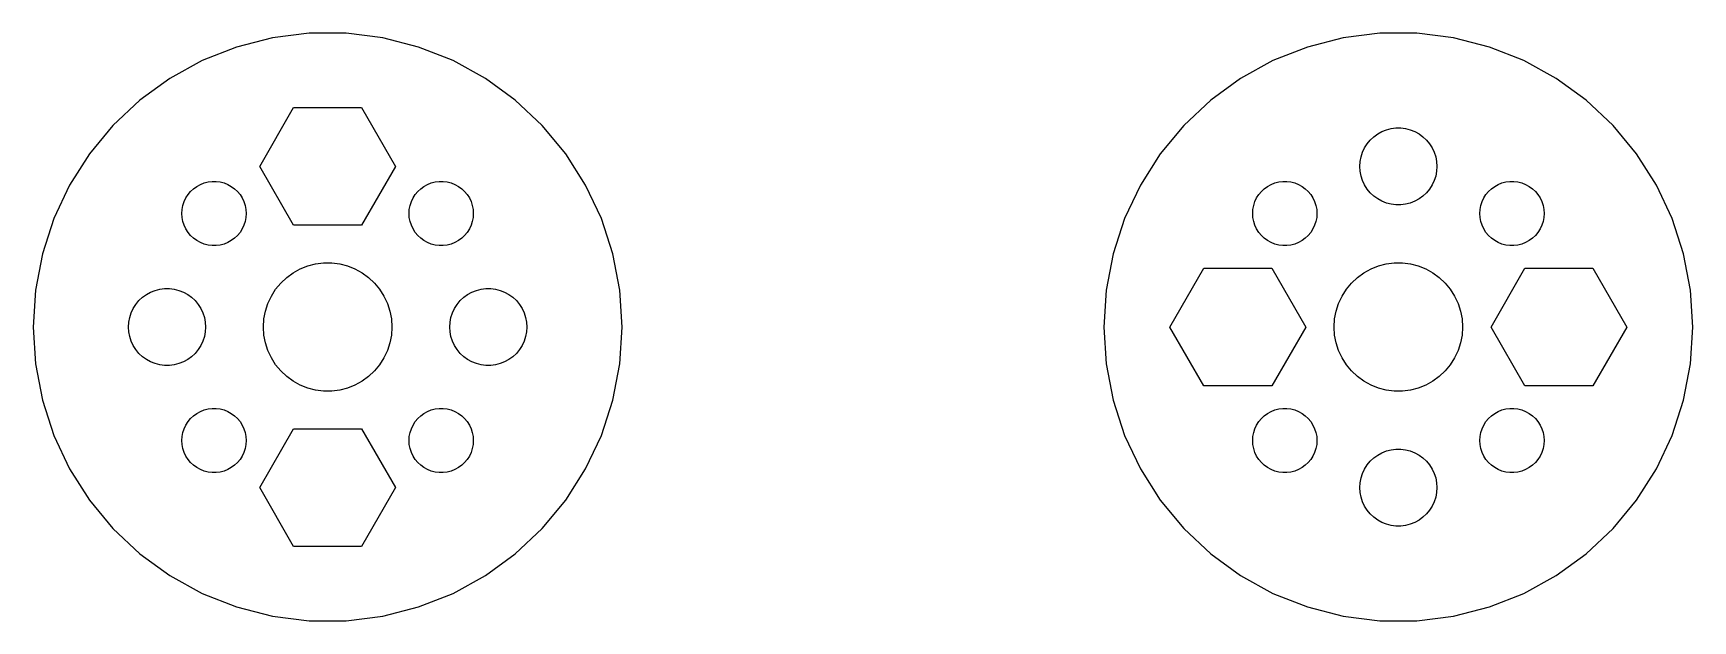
# Model space of a CAD drawing. Header units: metres. Extents: x -14 to 64, y -14 to 201.
# Drawn here: x -13.8 to 63.8, y -13.7 to 13.7 of the extents above.
import ezdxf

# ---------------------------------------------------------------- set-up
doc = ezdxf.new("R2010")
doc.units = ezdxf.units.M

msp = doc.modelspace()

# ---------------------------------------------------------------- linework, layer by layer
for p, q in [((-2.57649, 13.5064), (-4.24898, 13.077)), ((-0.863358, 13.7229), (-2.57649, 13.5064)), ((0.863358, 13.7229), (-0.863358, 13.7229)), ((2.57649, 13.5064), (0.863358, 13.7229)), ((4.24898, 13.077), (2.57649, 13.5064)), ((47.4235, 13.5064), (45.751, 13.077)), ((49.1366, 13.7229), (47.4235, 13.5064)), ((50.8634, 13.7229), (49.1366, 13.7229)), ((52.5765, 13.5064), (50.8634, 13.7229)), ((54.249, 13.077), (52.5765, 13.5064)), ((-5.85446, 12.4414), (-7.36761, 11.6095)), ((-4.24898, 13.077), (-5.85446, 12.4414)), ((5.85446, 12.4414), (4.24898, 13.077)), ((7.36761, 11.6095), (5.85446, 12.4414)), ((44.1455, 12.4414), (42.6324, 11.6095)), ((45.751, 13.077), (44.1455, 12.4414)), ((55.8545, 12.4414), (54.249, 13.077)), ((57.3676, 11.6095), (55.8545, 12.4414)), ((-7.36761, 11.6095), (-8.76457, 10.5945)), ((8.76457, 10.5945), (7.36761, 11.6095)), ((42.6324, 11.6095), (41.2354, 10.5945)), ((58.7646, 10.5945), (57.3676, 11.6095)), ((-8.76457, 10.5945), (-10.0233, 9.41252)), ((-3.17349, 7.5), (-1.58675, 10.2483)), ((-1.58675, 10.2483), (1.58675, 10.2483)), ((1.58675, 10.2483), (3.17349, 7.5)), ((10.0233, 9.41252), (8.76457, 10.5945)), ((41.2354, 10.5945), (39.9767, 9.41252)), ((60.0233, 9.41252), (58.7646, 10.5945)), ((-10.0233, 9.41252), (-11.124, 8.08205)), ((11.124, 8.08205), (10.0233, 9.41252)), ((39.9767, 9.41252), (38.876, 8.08205)), ((61.124, 8.08205), (60.0233, 9.41252)), ((48.4226, 8.36714), (48.5438, 8.558)), ((48.5438, 8.558), (48.6879, 8.73218)), ((48.6879, 8.73218), (48.8526, 8.88692)), ((48.8526, 8.88692), (49.0355, 9.01978)), ((49.0355, 9.01978), (49.2336, 9.12868)), ((49.2336, 9.12868), (49.4438, 9.2119)), ((49.4438, 9.2119), (49.6627, 9.26811)), ((49.6627, 9.26811), (49.887, 9.29645)), ((49.887, 9.29645), (50.113, 9.29645)), ((50.113, 9.29645), (50.3373, 9.26811)), ((50.3373, 9.26811), (50.5562, 9.2119)), ((50.5562, 9.2119), (50.7664, 9.12868)), ((50.7664, 9.12868), (50.9645, 9.01978)), ((50.9645, 9.01978), (51.1474, 8.88692)), ((51.1474, 8.88692), (51.3121, 8.73218)), ((51.3121, 8.73218), (51.4562, 8.558)), ((51.4562, 8.558), (51.5773, 8.36714)), ((-11.124, 8.08205), (-12.0492, 6.6241)), ((12.0492, 6.6241), (11.124, 8.08205)), ((38.876, 8.08205), (37.9508, 6.6241)), ((48.2142, 7.72559), (48.2565, 7.94763)), ((48.2565, 7.94763), (48.3264, 8.16261)), ((48.3264, 8.16261), (48.4226, 8.36714)), ((51.5773, 8.36714), (51.6736, 8.16261)), ((51.6736, 8.16261), (51.7434, 7.94763)), ((51.7434, 7.94763), (51.7858, 7.72559)), ((62.0492, 6.6241), (61.124, 8.08205)), ((-1.58675, 4.75168), (-3.17349, 7.5)), ((3.17349, 7.5), (1.58675, 4.75168)), ((48.2, 7.5), (48.2142, 7.72559)), ((48.2142, 7.2744), (48.2, 7.5)), ((48.2565, 7.05235), (48.2142, 7.2744)), ((48.3264, 6.83737), (48.2565, 7.05235)), ((51.7434, 7.05235), (51.6736, 6.83737)), ((51.7858, 7.2744), (51.7434, 7.05235)), ((51.7858, 7.72559), (51.8, 7.5)), ((51.8, 7.5), (51.7858, 7.2744)), ((-12.0492, 6.6241), (-12.7844, 5.06171)), ((-6.51653, 6.18468), (-6.39644, 6.32982)), ((-6.39644, 6.32982), (-6.25912, 6.45876)), ((-6.25912, 6.45876), (-6.10674, 6.56949)), ((-6.10674, 6.56949), (-5.94167, 6.66023)), ((-5.94167, 6.66023), (-5.76653, 6.72958)), ((-5.76653, 6.72958), (-5.58406, 6.77643)), ((-5.58406, 6.77643), (-5.39717, 6.80003)), ((-5.39717, 6.80003), (-5.2088, 6.80003)), ((-5.2088, 6.80003), (-5.02193, 6.77643)), ((-5.02193, 6.77643), (-4.83946, 6.72958)), ((-4.83946, 6.72958), (-4.66432, 6.66023)), ((-4.66432, 6.66023), (-4.49925, 6.56949)), ((-4.49925, 6.56949), (-4.34686, 6.45876)), ((-4.34686, 6.45876), (-4.20953, 6.32982)), ((-4.20953, 6.32982), (-4.08946, 6.18468)), ((4.08946, 6.18468), (4.20953, 6.32982)), ((4.20953, 6.32982), (4.34686, 6.45876)), ((4.34686, 6.45876), (4.49925, 6.56949)), ((4.49925, 6.56949), (4.66432, 6.66023)), ((4.66432, 6.66023), (4.83946, 6.72958)), ((4.83946, 6.72958), (5.02193, 6.77643)), ((5.02193, 6.77643), (5.2088, 6.80003)), ((5.2088, 6.80003), (5.39717, 6.80003)), ((5.39717, 6.80003), (5.58406, 6.77643)), ((5.58406, 6.77643), (5.76653, 6.72958)), ((5.76653, 6.72958), (5.94167, 6.66023)), ((5.94167, 6.66023), (6.10674, 6.56949)), ((6.10674, 6.56949), (6.25912, 6.45876)), ((6.25912, 6.45876), (6.39644, 6.32982)), ((6.39644, 6.32982), (6.51653, 6.18468)), ((12.7844, 5.06171), (12.0492, 6.6241)), ((37.9508, 6.6241), (37.2156, 5.06171)), ((43.4835, 6.18468), (43.6035, 6.32982)), ((43.6035, 6.32982), (43.7409, 6.45876)), ((43.7409, 6.45876), (43.8932, 6.56949)), ((43.8932, 6.56949), (44.0583, 6.66023)), ((44.0583, 6.66023), (44.2335, 6.72958)), ((44.2335, 6.72958), (44.4159, 6.77643)), ((44.4159, 6.77643), (44.6028, 6.80003)), ((44.6028, 6.80003), (44.7912, 6.80003)), ((44.7912, 6.80003), (44.9781, 6.77643)), ((44.9781, 6.77643), (45.1605, 6.72958)), ((45.1605, 6.72958), (45.3357, 6.66023)), ((45.3357, 6.66023), (45.5007, 6.56949)), ((45.5007, 6.56949), (45.6531, 6.45876)), ((45.6531, 6.45876), (45.7905, 6.32982)), ((45.7905, 6.32982), (45.9105, 6.18468)), ((48.4226, 6.63284), (48.3264, 6.83737)), ((48.5438, 6.44199), (48.4226, 6.63284)), ((48.6879, 6.26781), (48.5438, 6.44199)), ((48.8526, 6.11307), (48.6879, 6.26781)), ((51.3121, 6.26781), (51.1474, 6.11307)), ((51.4562, 6.44199), (51.3121, 6.26781)), ((51.5773, 6.63284), (51.4562, 6.44199)), ((51.6736, 6.83737), (51.5773, 6.63284)), ((54.0895, 6.18468), (54.2095, 6.32982)), ((54.2095, 6.32982), (54.3469, 6.45876)), ((54.3469, 6.45876), (54.4993, 6.56949)), ((54.4993, 6.56949), (54.6643, 6.66023)), ((54.6643, 6.66023), (54.8395, 6.72958)), ((54.8395, 6.72958), (55.0219, 6.77643)), ((55.0219, 6.77643), (55.2088, 6.80003)), ((55.2088, 6.80003), (55.3972, 6.80003)), ((55.3972, 6.80003), (55.5841, 6.77643)), ((55.5841, 6.77643), (55.7665, 6.72958)), ((55.7665, 6.72958), (55.9417, 6.66023)), ((55.9417, 6.66023), (56.1067, 6.56949)), ((56.1067, 6.56949), (56.2591, 6.45876)), ((56.2591, 6.45876), (56.3965, 6.32982)), ((56.3965, 6.32982), (56.5165, 6.18468)), ((62.7844, 5.06171), (62.0492, 6.6241)), ((-6.80299, 5.30299), (-6.79117, 5.491)), ((-6.79117, 5.491), (-6.75587, 5.67603)), ((-6.75587, 5.67603), (-6.69766, 5.85518)), ((-6.69766, 5.85518), (-6.61745, 6.02562)), ((-6.61745, 6.02562), (-6.51653, 6.18468)), ((-4.08946, 6.18468), (-3.98853, 6.02562)), ((-3.98853, 6.02562), (-3.90833, 5.85518)), ((-3.90833, 5.85518), (-3.85011, 5.67603)), ((-3.85011, 5.67603), (-3.81482, 5.491)), ((-3.81482, 5.491), (-3.80299, 5.30299)), ((3.80299, 5.30299), (3.81482, 5.491)), ((3.81482, 5.491), (3.85011, 5.67603)), ((3.85011, 5.67603), (3.90833, 5.85518)), ((3.90833, 5.85518), (3.98853, 6.02562)), ((3.98853, 6.02562), (4.08946, 6.18468)), ((6.51653, 6.18468), (6.61745, 6.02562)), ((6.61745, 6.02562), (6.69766, 5.85518)), ((6.69766, 5.85518), (6.75587, 5.67603)), ((6.75587, 5.67603), (6.79117, 5.491)), ((6.79117, 5.491), (6.80299, 5.30299)), ((43.197, 5.30299), (43.2088, 5.491)), ((43.2088, 5.491), (43.2441, 5.67603)), ((43.2441, 5.67603), (43.3023, 5.85518)), ((43.3023, 5.85518), (43.3825, 6.02562)), ((43.3825, 6.02562), (43.4835, 6.18468)), ((45.9105, 6.18468), (46.0115, 6.02562)), ((46.0115, 6.02562), (46.0917, 5.85518)), ((46.0917, 5.85518), (46.1499, 5.67603)), ((46.1499, 5.67603), (46.1852, 5.491)), ((46.1852, 5.491), (46.197, 5.30299)), ((49.0355, 5.98021), (48.8526, 6.11307)), ((49.2336, 5.87131), (49.0355, 5.98021)), ((49.4438, 5.78809), (49.2336, 5.87131)), ((49.6627, 5.73187), (49.4438, 5.78809)), ((49.887, 5.70355), (49.6627, 5.73187)), ((50.113, 5.70355), (49.887, 5.70355)), ((50.3373, 5.73187), (50.113, 5.70355)), ((50.5562, 5.78809), (50.3373, 5.73187)), ((50.7664, 5.87131), (50.5562, 5.78809)), ((50.9645, 5.98021), (50.7664, 5.87131)), ((51.1474, 6.11307), (50.9645, 5.98021)), ((53.803, 5.30299), (53.8148, 5.491)), ((53.8148, 5.491), (53.8501, 5.67603)), ((53.8501, 5.67603), (53.9083, 5.85518)), ((53.9083, 5.85518), (53.9885, 6.02562)), ((53.9885, 6.02562), (54.0895, 6.18468)), ((56.5165, 6.18468), (56.6174, 6.02562)), ((56.6174, 6.02562), (56.6977, 5.85518)), ((56.6977, 5.85518), (56.7559, 5.67603)), ((56.7559, 5.67603), (56.7912, 5.491)), ((56.7912, 5.491), (56.803, 5.30299)), ((-12.7844, 5.06171), (-13.318, 3.41948)), ((-6.79117, 5.11499), (-6.80299, 5.30299)), ((-6.75587, 4.92996), (-6.79117, 5.11499)), ((-6.69766, 4.75081), (-6.75587, 4.92996)), ((-6.61745, 4.58037), (-6.69766, 4.75081)), ((-3.90833, 4.75081), (-3.98853, 4.58037)), ((-3.85011, 4.92996), (-3.90833, 4.75081)), ((-3.81482, 5.11499), (-3.85011, 4.92996)), ((-3.80299, 5.30299), (-3.81482, 5.11499)), ((1.58675, 4.75168), (-1.58675, 4.75168)), ((3.81482, 5.11499), (3.80299, 5.30299)), ((3.85011, 4.92996), (3.81482, 5.11499)), ((3.90833, 4.75081), (3.85011, 4.92996)), ((3.98853, 4.58037), (3.90833, 4.75081)), ((6.69766, 4.75081), (6.61745, 4.58037)), ((6.75587, 4.92996), (6.69766, 4.75081)), ((6.79117, 5.11499), (6.75587, 4.92996)), ((6.80299, 5.30299), (6.79117, 5.11499)), ((13.318, 3.41948), (12.7844, 5.06171)), ((37.2156, 5.06171), (36.682, 3.41948)), ((43.2088, 5.11499), (43.197, 5.30299)), ((43.2441, 4.92996), (43.2088, 5.11499)), ((43.3023, 4.75081), (43.2441, 4.92996)), ((43.3825, 4.58037), (43.3023, 4.75081)), ((46.0917, 4.75081), (46.0115, 4.58037)), ((46.1499, 4.92996), (46.0917, 4.75081)), ((46.1852, 5.11499), (46.1499, 4.92996)), ((46.197, 5.30299), (46.1852, 5.11499)), ((53.8148, 5.11499), (53.803, 5.30299)), ((53.8501, 4.92996), (53.8148, 5.11499)), ((53.9083, 4.75081), (53.8501, 4.92996)), ((53.9885, 4.58037), (53.9083, 4.75081)), ((56.6977, 4.75081), (56.6174, 4.58037)), ((56.7559, 4.92996), (56.6977, 4.75081)), ((56.7912, 5.11499), (56.7559, 4.92996)), ((56.803, 5.30299), (56.7912, 5.11499)), ((63.318, 3.41948), (62.7844, 5.06171)), ((-6.51653, 4.42131), (-6.61745, 4.58037)), ((-6.39644, 4.27617), (-6.51653, 4.42131)), ((-6.25912, 4.14722), (-6.39644, 4.27617)), ((-6.10674, 4.0365), (-6.25912, 4.14722)), ((-5.94167, 3.94576), (-6.10674, 4.0365)), ((-5.76653, 3.8764), (-5.94167, 3.94576)), ((-5.58406, 3.82956), (-5.76653, 3.8764)), ((-4.83946, 3.8764), (-5.02193, 3.82956)), ((-4.66432, 3.94576), (-4.83946, 3.8764)), ((-4.49925, 4.0365), (-4.66432, 3.94576)), ((-4.34686, 4.14722), (-4.49925, 4.0365)), ((-4.20953, 4.27617), (-4.34686, 4.14722)), ((-4.08946, 4.42131), (-4.20953, 4.27617)), ((-3.98853, 4.58037), (-4.08946, 4.42131)), ((4.08946, 4.42131), (3.98853, 4.58037)), ((4.20953, 4.27617), (4.08946, 4.42131)), ((4.34686, 4.14722), (4.20953, 4.27617)), ((4.49925, 4.0365), (4.34686, 4.14722)), ((4.66432, 3.94576), (4.49925, 4.0365)), ((4.83946, 3.8764), (4.66432, 3.94576)), ((5.02193, 3.82956), (4.83946, 3.8764)), ((5.76653, 3.8764), (5.58406, 3.82956)), ((5.94167, 3.94576), (5.76653, 3.8764)), ((6.10674, 4.0365), (5.94167, 3.94576)), ((6.25912, 4.14722), (6.10674, 4.0365)), ((6.39644, 4.27617), (6.25912, 4.14722)), ((6.51653, 4.42131), (6.39644, 4.27617)), ((6.61745, 4.58037), (6.51653, 4.42131)), ((43.4835, 4.42131), (43.3825, 4.58037)), ((43.6035, 4.27617), (43.4835, 4.42131)), ((43.7409, 4.14722), (43.6035, 4.27617)), ((43.8932, 4.0365), (43.7409, 4.14722)), ((44.0583, 3.94576), (43.8932, 4.0365)), ((44.2335, 3.8764), (44.0583, 3.94576)), ((44.4159, 3.82956), (44.2335, 3.8764)), ((45.1605, 3.8764), (44.9781, 3.82956)), ((45.3357, 3.94576), (45.1605, 3.8764)), ((45.5007, 4.0365), (45.3357, 3.94576)), ((45.6531, 4.14722), (45.5007, 4.0365)), ((45.7905, 4.27617), (45.6531, 4.14722)), ((45.9105, 4.42131), (45.7905, 4.27617)), ((46.0115, 4.58037), (45.9105, 4.42131)), ((54.0895, 4.42131), (53.9885, 4.58037)), ((54.2095, 4.27617), (54.0895, 4.42131)), ((54.3469, 4.14722), (54.2095, 4.27617)), ((54.4993, 4.0365), (54.3469, 4.14722)), ((54.6643, 3.94576), (54.4993, 4.0365)), ((54.8395, 3.8764), (54.6643, 3.94576)), ((55.0219, 3.82956), (54.8395, 3.8764)), ((55.7665, 3.8764), (55.5841, 3.82956)), ((55.9417, 3.94576), (55.7665, 3.8764)), ((56.1067, 4.0365), (55.9417, 3.94576)), ((56.2591, 4.14722), (56.1067, 4.0365)), ((56.3965, 4.27617), (56.2591, 4.14722)), ((56.5165, 4.42131), (56.3965, 4.27617)), ((56.6174, 4.58037), (56.5165, 4.42131)), ((-13.318, 3.41948), (-13.6416, 1.72333)), ((-5.39717, 3.80595), (-5.58406, 3.82956)), ((-5.2088, 3.80595), (-5.39717, 3.80595)), ((-5.02193, 3.82956), (-5.2088, 3.80595)), ((5.2088, 3.80595), (5.02193, 3.82956)), ((5.39717, 3.80595), (5.2088, 3.80595)), ((5.58406, 3.82956), (5.39717, 3.80595)), ((13.6416, 1.72333), (13.318, 3.41948)), ((36.682, 3.41948), (36.3584, 1.72333)), ((44.6028, 3.80595), (44.4159, 3.82956)), ((44.7912, 3.80595), (44.6028, 3.80595)), ((44.9781, 3.82956), (44.7912, 3.80595)), ((55.2088, 3.80595), (55.0219, 3.82956)), ((55.3972, 3.80595), (55.2088, 3.80595)), ((55.5841, 3.82956), (55.3972, 3.80595)), ((63.6416, 1.72333), (63.318, 3.41948)), ((-1.91226, 2.31154), (-1.60747, 2.53297)), ((-1.60747, 2.53297), (-1.27733, 2.71448)), ((-1.27733, 2.71448), (-0.927048, 2.85316)), ((-0.927048, 2.85316), (-0.562134, 2.94685)), ((-0.562134, 2.94685), (-0.18837, 2.99408)), ((-0.18837, 2.99408), (0.18837, 2.99408)), ((0.18837, 2.99408), (0.562134, 2.94685)), ((0.562134, 2.94685), (0.927048, 2.85316)), ((0.927048, 2.85316), (1.27733, 2.71448)), ((1.27733, 2.71448), (1.60747, 2.53297)), ((1.60747, 2.53297), (1.91226, 2.31154)), ((39.3265, 0), (40.9133, 2.74832)), ((40.9133, 2.74832), (44.0867, 2.74832)), ((44.0867, 2.74832), (45.6735, 0)), ((48.0877, 2.31154), (48.3925, 2.53297)), ((48.3925, 2.53297), (48.7227, 2.71448)), ((48.7227, 2.71448), (49.0729, 2.85316)), ((49.0729, 2.85316), (49.4379, 2.94685)), ((49.4379, 2.94685), (49.8116, 2.99408)), ((49.8116, 2.99408), (50.1884, 2.99408)), ((50.1884, 2.99408), (50.5621, 2.94685)), ((50.5621, 2.94685), (50.927, 2.85316)), ((50.927, 2.85316), (51.2773, 2.71448)), ((51.2773, 2.71448), (51.6075, 2.53297)), ((51.6075, 2.53297), (51.9123, 2.31154)), ((54.3265, 0), (55.9133, 2.74832)), ((55.9133, 2.74832), (59.0867, 2.74832)), ((59.0867, 2.74832), (60.6735, 0)), ((-13.6416, 1.72333), (-13.75, 0)), ((-8.46448, 1.51978), (-8.26639, 1.62868)), ((-8.26639, 1.62868), (-8.05623, 1.7119)), ((-8.05623, 1.7119), (-7.83728, 1.76811)), ((-7.83728, 1.76811), (-7.61302, 1.79645)), ((-7.61302, 1.79645), (-7.38696, 1.79645)), ((-7.38696, 1.79645), (-7.1627, 1.76811)), ((-7.1627, 1.76811), (-6.94376, 1.7119)), ((-6.94376, 1.7119), (-6.7336, 1.62868)), ((-6.7336, 1.62868), (-6.53551, 1.51978)), ((-2.62891, 1.44525), (-2.42705, 1.76335)), ((-2.42705, 1.76335), (-2.1869, 2.05363)), ((-2.1869, 2.05363), (-1.91226, 2.31154)), ((1.91226, 2.31154), (2.1869, 2.05363)), ((2.1869, 2.05363), (2.42705, 1.76335)), ((2.42705, 1.76335), (2.62891, 1.44525)), ((6.53551, 1.51978), (6.7336, 1.62868)), ((6.7336, 1.62868), (6.94376, 1.7119)), ((6.94376, 1.7119), (7.1627, 1.76811)), ((7.1627, 1.76811), (7.38696, 1.79645)), ((7.38696, 1.79645), (7.61302, 1.79645)), ((7.61302, 1.79645), (7.83728, 1.76811)), ((7.83728, 1.76811), (8.05623, 1.7119)), ((8.05623, 1.7119), (8.26639, 1.62868)), ((8.26639, 1.62868), (8.46448, 1.51978)), ((13.75, 0), (13.6416, 1.72333)), ((36.3584, 1.72333), (36.25, 0)), ((47.3711, 1.44525), (47.5729, 1.76335)), ((47.5729, 1.76335), (47.8131, 2.05363)), ((47.8131, 2.05363), (48.0877, 2.31154)), ((51.9123, 2.31154), (52.1869, 2.05363)), ((52.1869, 2.05363), (52.427, 1.76335)), ((52.427, 1.76335), (52.6289, 1.44525)), ((63.75, 0), (63.6416, 1.72333)), ((-9.17358, 0.662613), (-9.07735, 0.867142)), ((-9.07735, 0.867142), (-8.95622, 1.058)), ((-8.95622, 1.058), (-8.81213, 1.23218)), ((-8.81213, 1.23218), (-8.64735, 1.38692)), ((-8.64735, 1.38692), (-8.46448, 1.51978)), ((-6.53551, 1.51978), (-6.35263, 1.38692)), ((-6.35263, 1.38692), (-6.18785, 1.23218)), ((-6.18785, 1.23218), (-6.04376, 1.058)), ((-6.04376, 1.058), (-5.92264, 0.867142)), ((-5.92264, 0.867142), (-5.8264, 0.662613)), ((-2.90575, 0.746063), (-2.78932, 1.10437)), ((-2.78932, 1.10437), (-2.62891, 1.44525)), ((2.62891, 1.44525), (2.78932, 1.10437)), ((2.78932, 1.10437), (2.90575, 0.746063)), ((5.8264, 0.662613), (5.92264, 0.867142)), ((5.92264, 0.867142), (6.04376, 1.058)), ((6.04376, 1.058), (6.18785, 1.23218)), ((6.18785, 1.23218), (6.35263, 1.38692)), ((6.35263, 1.38692), (6.53551, 1.51978)), ((8.46448, 1.51978), (8.64735, 1.38692)), ((8.64735, 1.38692), (8.81213, 1.23218)), ((8.81213, 1.23218), (8.95622, 1.058)), ((8.95622, 1.058), (9.07735, 0.867142)), ((9.07735, 0.867142), (9.17358, 0.662613)), ((47.0942, 0.746063), (47.2107, 1.10437)), ((47.2107, 1.10437), (47.3711, 1.44525)), ((52.6289, 1.44525), (52.7893, 1.10437)), ((52.7893, 1.10437), (52.9057, 0.746063)), ((-13.75, 0), (-13.6416, -1.72333)), ((-9.29999, 0), (-9.2858, 0.225586)), ((-9.2858, -0.225586), (-9.29999, 0)), ((-9.2858, 0.225586), (-9.24344, 0.447632)), ((-9.24344, 0.447632), (-9.17358, 0.662613)), ((-5.8264, 0.662613), (-5.75655, 0.447632)), ((-5.75655, 0.447632), (-5.71419, 0.225586)), ((-5.71419, 0.225586), (-5.7, 0)), ((-5.7, 0), (-5.71419, -0.225586)), ((-3, 0), (-2.97633, 0.375992)), ((-2.97633, -0.375992), (-3, 0)), ((-2.97633, 0.375992), (-2.90575, 0.746063)), ((2.90575, 0.746063), (2.97633, 0.375992)), ((2.97633, 0.375992), (3, 0)), ((3, 0), (2.97633, -0.375992)), ((5.7, 0), (5.71419, 0.225586)), ((5.71419, -0.225586), (5.7, 0)), ((5.71419, 0.225586), (5.75655, 0.447632)), ((5.75655, 0.447632), (5.8264, 0.662613)), ((9.17358, 0.662613), (9.24344, 0.447632)), ((9.24344, 0.447632), (9.2858, 0.225586)), ((9.2858, 0.225586), (9.29999, 0)), ((9.29999, 0), (9.2858, -0.225586)), ((13.6416, -1.72333), (13.75, 0)), ((36.25, 0), (36.3584, -1.72333)), ((40.9133, -2.74832), (39.3265, 0)), ((45.6735, 0), (44.0867, -2.74832)), ((47, 0), (47.0237, 0.375992)), ((47.0237, -0.375992), (47, 0)), ((47.0237, 0.375992), (47.0942, 0.746063)), ((52.9057, 0.746063), (52.9763, 0.375992)), ((52.9763, 0.375992), (53, 0)), ((53, 0), (52.9763, -0.375992)), ((55.9133, -2.74832), (54.3265, 0)), ((60.6735, 0), (59.0867, -2.74832)), ((63.6416, -1.72333), (63.75, 0)), ((-9.24344, -0.447632), (-9.2858, -0.225586)), ((-9.17358, -0.662613), (-9.24344, -0.447632)), ((-9.07735, -0.867142), (-9.17358, -0.662613)), ((-5.8264, -0.662613), (-5.92264, -0.867142)), ((-5.75655, -0.447632), (-5.8264, -0.662613)), ((-5.71419, -0.225586), (-5.75655, -0.447632)), ((-2.90575, -0.746063), (-2.97633, -0.375992)), ((-2.78932, -1.10437), (-2.90575, -0.746063)), ((2.90575, -0.746063), (2.78932, -1.10437)), ((2.97633, -0.375992), (2.90575, -0.746063)), ((5.75655, -0.447632), (5.71419, -0.225586)), ((5.8264, -0.662613), (5.75655, -0.447632)), ((5.92264, -0.867142), (5.8264, -0.662613)), ((9.17358, -0.662613), (9.07735, -0.867142)), ((9.24344, -0.447632), (9.17358, -0.662613)), ((9.2858, -0.225586), (9.24344, -0.447632)), ((47.0942, -0.746063), (47.0237, -0.375992)), ((47.2107, -1.10437), (47.0942, -0.746063)), ((52.9057, -0.746063), (52.7893, -1.10437)), ((52.9763, -0.375992), (52.9057, -0.746063)), ((-8.95622, -1.058), (-9.07735, -0.867142)), ((-8.81213, -1.23218), (-8.95622, -1.058)), ((-8.64735, -1.38692), (-8.81213, -1.23218)), ((-8.46448, -1.51978), (-8.64735, -1.38692)), ((-8.26639, -1.62868), (-8.46448, -1.51978)), ((-6.53551, -1.51978), (-6.7336, -1.62868)), ((-6.35263, -1.38692), (-6.53551, -1.51978)), ((-6.18785, -1.23218), (-6.35263, -1.38692)), ((-6.04376, -1.058), (-6.18785, -1.23218)), ((-5.92264, -0.867142), (-6.04376, -1.058)), ((-2.62891, -1.44525), (-2.78932, -1.10437)), ((-2.42705, -1.76335), (-2.62891, -1.44525)), ((2.62891, -1.44525), (2.42705, -1.76335)), ((2.78932, -1.10437), (2.62891, -1.44525)), ((6.04376, -1.058), (5.92264, -0.867142)), ((6.18785, -1.23218), (6.04376, -1.058)), ((6.35263, -1.38692), (6.18785, -1.23218)), ((6.53551, -1.51978), (6.35263, -1.38692)), ((6.7336, -1.62868), (6.53551, -1.51978)), ((8.46448, -1.51978), (8.26639, -1.62868)), ((8.64735, -1.38692), (8.46448, -1.51978)), ((8.81213, -1.23218), (8.64735, -1.38692)), ((8.95622, -1.058), (8.81213, -1.23218)), ((9.07735, -0.867142), (8.95622, -1.058)), ((47.3711, -1.44525), (47.2107, -1.10437)), ((47.5729, -1.76335), (47.3711, -1.44525)), ((52.6289, -1.44525), (52.427, -1.76335)), ((52.7893, -1.10437), (52.6289, -1.44525)), ((-13.6416, -1.72333), (-13.318, -3.41948)), ((-8.05623, -1.7119), (-8.26639, -1.62868)), ((-7.83728, -1.76811), (-8.05623, -1.7119)), ((-7.61302, -1.79645), (-7.83728, -1.76811)), ((-7.38696, -1.79645), (-7.61302, -1.79645)), ((-7.1627, -1.76811), (-7.38696, -1.79645)), ((-6.94376, -1.7119), (-7.1627, -1.76811)), ((-6.7336, -1.62868), (-6.94376, -1.7119)), ((-2.1869, -2.05363), (-2.42705, -1.76335)), ((-1.91226, -2.31154), (-2.1869, -2.05363)), ((-1.60747, -2.53297), (-1.91226, -2.31154)), ((1.91226, -2.31154), (1.60747, -2.53297)), ((2.1869, -2.05363), (1.91226, -2.31154)), ((2.42705, -1.76335), (2.1869, -2.05363)), ((6.94376, -1.7119), (6.7336, -1.62868)), ((7.1627, -1.76811), (6.94376, -1.7119)), ((7.38696, -1.79645), (7.1627, -1.76811)), ((7.61302, -1.79645), (7.38696, -1.79645)), ((7.83728, -1.76811), (7.61302, -1.79645)), ((8.05623, -1.7119), (7.83728, -1.76811)), ((8.26639, -1.62868), (8.05623, -1.7119)), ((13.318, -3.41948), (13.6416, -1.72333)), ((36.3584, -1.72333), (36.682, -3.41948)), ((47.8131, -2.05363), (47.5729, -1.76335)), ((48.0877, -2.31154), (47.8131, -2.05363)), ((48.3925, -2.53297), (48.0877, -2.31154)), ((51.9123, -2.31154), (51.6075, -2.53297)), ((52.1869, -2.05363), (51.9123, -2.31154)), ((52.427, -1.76335), (52.1869, -2.05363)), ((63.318, -3.41948), (63.6416, -1.72333)), ((-1.27733, -2.71448), (-1.60747, -2.53297)), ((-0.927048, -2.85316), (-1.27733, -2.71448)), ((-0.562134, -2.94685), (-0.927048, -2.85316)), ((-0.18837, -2.99408), (-0.562134, -2.94685)), ((0.18837, -2.99408), (-0.18837, -2.99408)), ((0.562134, -2.94685), (0.18837, -2.99408)), ((0.927048, -2.85316), (0.562134, -2.94685)), ((1.27733, -2.71448), (0.927048, -2.85316)), ((1.60747, -2.53297), (1.27733, -2.71448)), ((44.0867, -2.74832), (40.9133, -2.74832)), ((48.7227, -2.71448), (48.3925, -2.53297)), ((49.0729, -2.85316), (48.7227, -2.71448)), ((49.4379, -2.94685), (49.0729, -2.85316)), ((49.8116, -2.99408), (49.4379, -2.94685)), ((50.1884, -2.99408), (49.8116, -2.99408)), ((50.5621, -2.94685), (50.1884, -2.99408)), ((50.927, -2.85316), (50.5621, -2.94685)), ((51.2773, -2.71448), (50.927, -2.85316)), ((51.6075, -2.53297), (51.2773, -2.71448)), ((59.0867, -2.74832), (55.9133, -2.74832)), ((-13.318, -3.41948), (-12.7844, -5.06171)), ((-5.76653, -3.8764), (-5.58406, -3.82956)), ((-5.58406, -3.82956), (-5.39717, -3.80595)), ((-5.39717, -3.80595), (-5.2088, -3.80595)), ((-5.2088, -3.80595), (-5.02193, -3.82956)), ((-5.02193, -3.82956), (-4.83946, -3.8764)), ((4.83946, -3.8764), (5.02193, -3.82956)), ((5.02193, -3.82956), (5.2088, -3.80595)), ((5.2088, -3.80595), (5.39717, -3.80595)), ((5.39717, -3.80595), (5.58406, -3.82956)), ((5.58406, -3.82956), (5.76653, -3.8764)), ((12.7844, -5.06171), (13.318, -3.41948)), ((36.682, -3.41948), (37.2156, -5.06171)), ((44.2335, -3.8764), (44.4159, -3.82956)), ((44.4159, -3.82956), (44.6028, -3.80595)), ((44.6028, -3.80595), (44.7912, -3.80595)), ((44.7912, -3.80595), (44.9781, -3.82956)), ((44.9781, -3.82956), (45.1605, -3.8764)), ((54.8395, -3.8764), (55.0219, -3.82956)), ((55.0219, -3.82956), (55.2088, -3.80595)), ((55.2088, -3.80595), (55.3972, -3.80595)), ((55.3972, -3.80595), (55.5841, -3.82956)), ((55.5841, -3.82956), (55.7665, -3.8764)), ((62.7844, -5.06171), (63.318, -3.41948)), ((-6.69766, -4.75081), (-6.61745, -4.58037)), ((-6.61745, -4.58037), (-6.51653, -4.42131)), ((-6.51653, -4.42131), (-6.39644, -4.27617)), ((-6.39644, -4.27617), (-6.25912, -4.14722)), ((-6.25912, -4.14722), (-6.10674, -4.0365)), ((-6.10674, -4.0365), (-5.94167, -3.94576)), ((-5.94167, -3.94576), (-5.76653, -3.8764)), ((-4.83946, -3.8764), (-4.66432, -3.94576)), ((-4.66432, -3.94576), (-4.49925, -4.0365)), ((-4.49925, -4.0365), (-4.34686, -4.14722)), ((-4.34686, -4.14722), (-4.20953, -4.27617)), ((-4.20953, -4.27617), (-4.08946, -4.42131)), ((-4.08946, -4.42131), (-3.98853, -4.58037)), ((-3.98853, -4.58037), (-3.90833, -4.75081)), ((3.90833, -4.75081), (3.98853, -4.58037)), ((3.98853, -4.58037), (4.08946, -4.42131)), ((4.08946, -4.42131), (4.20953, -4.27617)), ((4.20953, -4.27617), (4.34686, -4.14722)), ((4.34686, -4.14722), (4.49925, -4.0365)), ((4.49925, -4.0365), (4.66432, -3.94576)), ((4.66432, -3.94576), (4.83946, -3.8764)), ((5.76653, -3.8764), (5.94167, -3.94576)), ((5.94167, -3.94576), (6.10674, -4.0365)), ((6.10674, -4.0365), (6.25912, -4.14722)), ((6.25912, -4.14722), (6.39644, -4.27617)), ((6.39644, -4.27617), (6.51653, -4.42131)), ((6.51653, -4.42131), (6.61745, -4.58037)), ((6.61745, -4.58037), (6.69766, -4.75081)), ((43.3023, -4.75081), (43.3825, -4.58037)), ((43.3825, -4.58037), (43.4835, -4.42131)), ((43.4835, -4.42131), (43.6035, -4.27617)), ((43.6035, -4.27617), (43.7409, -4.14722)), ((43.7409, -4.14722), (43.8932, -4.0365)), ((43.8932, -4.0365), (44.0583, -3.94576)), ((44.0583, -3.94576), (44.2335, -3.8764)), ((45.1605, -3.8764), (45.3357, -3.94576)), ((45.3357, -3.94576), (45.5007, -4.0365)), ((45.5007, -4.0365), (45.6531, -4.14722)), ((45.6531, -4.14722), (45.7905, -4.27617)), ((45.7905, -4.27617), (45.9105, -4.42131)), ((45.9105, -4.42131), (46.0115, -4.58037)), ((46.0115, -4.58037), (46.0917, -4.75081)), ((53.9083, -4.75081), (53.9885, -4.58037)), ((53.9885, -4.58037), (54.0895, -4.42131)), ((54.0895, -4.42131), (54.2095, -4.27617)), ((54.2095, -4.27617), (54.3469, -4.14722)), ((54.3469, -4.14722), (54.4993, -4.0365)), ((54.4993, -4.0365), (54.6643, -3.94576)), ((54.6643, -3.94576), (54.8395, -3.8764)), ((55.7665, -3.8764), (55.9417, -3.94576)), ((55.9417, -3.94576), (56.1067, -4.0365)), ((56.1067, -4.0365), (56.2591, -4.14722)), ((56.2591, -4.14722), (56.3965, -4.27617)), ((56.3965, -4.27617), (56.5165, -4.42131)), ((56.5165, -4.42131), (56.6174, -4.58037)), ((56.6174, -4.58037), (56.6977, -4.75081)), ((-12.7844, -5.06171), (-12.0492, -6.6241)), ((-6.80299, -5.30299), (-6.79117, -5.11499)), ((-6.79117, -5.491), (-6.80299, -5.30299)), ((-6.79117, -5.11499), (-6.75587, -4.92996)), ((-6.75587, -4.92996), (-6.69766, -4.75081)), ((-3.90833, -4.75081), (-3.85011, -4.92996)), ((-3.85011, -4.92996), (-3.81482, -5.11499)), ((-3.81482, -5.11499), (-3.80299, -5.30299)), ((-3.80299, -5.30299), (-3.81482, -5.491)), ((-3.17349, -7.5), (-1.58675, -4.75168)), ((-1.58675, -4.75168), (1.58675, -4.75168)), ((1.58675, -4.75168), (3.17349, -7.5)), ((3.80299, -5.30299), (3.81482, -5.11499)), ((3.81482, -5.491), (3.80299, -5.30299)), ((3.81482, -5.11499), (3.85011, -4.92996)), ((3.85011, -4.92996), (3.90833, -4.75081)), ((6.69766, -4.75081), (6.75587, -4.92996)), ((6.75587, -4.92996), (6.79117, -5.11499)), ((6.79117, -5.11499), (6.80299, -5.30299)), ((6.80299, -5.30299), (6.79117, -5.491)), ((12.0492, -6.6241), (12.7844, -5.06171)), ((37.2156, -5.06171), (37.9508, -6.6241)), ((43.197, -5.30299), (43.2088, -5.11499)), ((43.2088, -5.491), (43.197, -5.30299)), ((43.2088, -5.11499), (43.2441, -4.92996)), ((43.2441, -4.92996), (43.3023, -4.75081)), ((46.0917, -4.75081), (46.1499, -4.92996)), ((46.1499, -4.92996), (46.1852, -5.11499)), ((46.1852, -5.11499), (46.197, -5.30299)), ((46.197, -5.30299), (46.1852, -5.491)), ((53.803, -5.30299), (53.8148, -5.11499)), ((53.8148, -5.491), (53.803, -5.30299)), ((53.8148, -5.11499), (53.8501, -4.92996)), ((53.8501, -4.92996), (53.9083, -4.75081)), ((56.6977, -4.75081), (56.7559, -4.92996)), ((56.7559, -4.92996), (56.7912, -5.11499)), ((56.7912, -5.11499), (56.803, -5.30299)), ((56.803, -5.30299), (56.7912, -5.491)), ((62.0492, -6.6241), (62.7844, -5.06171)), ((-6.75587, -5.67603), (-6.79117, -5.491)), ((-6.69766, -5.85518), (-6.75587, -5.67603)), ((-6.61745, -6.02562), (-6.69766, -5.85518)), ((-6.51653, -6.18468), (-6.61745, -6.02562)), ((-6.39644, -6.32982), (-6.51653, -6.18468)), ((-4.08946, -6.18468), (-4.20953, -6.32982)), ((-3.98853, -6.02562), (-4.08946, -6.18468)), ((-3.90833, -5.85518), (-3.98853, -6.02562)), ((-3.85011, -5.67603), (-3.90833, -5.85518)), ((-3.81482, -5.491), (-3.85011, -5.67603)), ((3.85011, -5.67603), (3.81482, -5.491)), ((3.90833, -5.85518), (3.85011, -5.67603)), ((3.98853, -6.02562), (3.90833, -5.85518)), ((4.08946, -6.18468), (3.98853, -6.02562)), ((4.20953, -6.32982), (4.08946, -6.18468)), ((6.51653, -6.18468), (6.39644, -6.32982)), ((6.61745, -6.02562), (6.51653, -6.18468)), ((6.69766, -5.85518), (6.61745, -6.02562)), ((6.75587, -5.67603), (6.69766, -5.85518)), ((6.79117, -5.491), (6.75587, -5.67603)), ((43.2441, -5.67603), (43.2088, -5.491)), ((43.3023, -5.85518), (43.2441, -5.67603)), ((43.3825, -6.02562), (43.3023, -5.85518)), ((43.4835, -6.18468), (43.3825, -6.02562)), ((43.6035, -6.32982), (43.4835, -6.18468)), ((45.9105, -6.18468), (45.7905, -6.32982)), ((46.0115, -6.02562), (45.9105, -6.18468)), ((46.0917, -5.85518), (46.0115, -6.02562)), ((46.1499, -5.67603), (46.0917, -5.85518)), ((46.1852, -5.491), (46.1499, -5.67603)), ((48.6879, -6.26781), (48.8526, -6.11307)), ((48.8526, -6.11307), (49.0355, -5.98021)), ((49.0355, -5.98021), (49.2336, -5.87131)), ((49.2336, -5.87131), (49.4438, -5.78809)), ((49.4438, -5.78809), (49.6627, -5.73187)), ((49.6627, -5.73187), (49.887, -5.70355)), ((49.887, -5.70355), (50.113, -5.70355)), ((50.113, -5.70355), (50.3373, -5.73187)), ((50.3373, -5.73187), (50.5562, -5.78809)), ((50.5562, -5.78809), (50.7664, -5.87131)), ((50.7664, -5.87131), (50.9645, -5.98021)), ((50.9645, -5.98021), (51.1474, -6.11307)), ((51.1474, -6.11307), (51.3121, -6.26781)), ((53.8501, -5.67603), (53.8148, -5.491)), ((53.9083, -5.85518), (53.8501, -5.67603)), ((53.9885, -6.02562), (53.9083, -5.85518)), ((54.0895, -6.18468), (53.9885, -6.02562)), ((54.2095, -6.32982), (54.0895, -6.18468)), ((56.5165, -6.18468), (56.3965, -6.32982)), ((56.6174, -6.02562), (56.5165, -6.18468)), ((56.6977, -5.85518), (56.6174, -6.02562)), ((56.7559, -5.67603), (56.6977, -5.85518)), ((56.7912, -5.491), (56.7559, -5.67603)), ((-12.0492, -6.6241), (-11.124, -8.08205)), ((-6.25912, -6.45876), (-6.39644, -6.32982)), ((-6.10674, -6.56949), (-6.25912, -6.45876)), ((-5.94167, -6.66023), (-6.10674, -6.56949)), ((-5.76653, -6.72958), (-5.94167, -6.66023)), ((-5.58406, -6.77643), (-5.76653, -6.72958)), ((-5.39717, -6.80003), (-5.58406, -6.77643)), ((-5.2088, -6.80003), (-5.39717, -6.80003)), ((-5.02193, -6.77643), (-5.2088, -6.80003)), ((-4.83946, -6.72958), (-5.02193, -6.77643)), ((-4.66432, -6.66023), (-4.83946, -6.72958)), ((-4.49925, -6.56949), (-4.66432, -6.66023)), ((-4.34686, -6.45876), (-4.49925, -6.56949)), ((-4.20953, -6.32982), (-4.34686, -6.45876)), ((4.34686, -6.45876), (4.20953, -6.32982)), ((4.49925, -6.56949), (4.34686, -6.45876)), ((4.66432, -6.66023), (4.49925, -6.56949)), ((4.83946, -6.72958), (4.66432, -6.66023)), ((5.02193, -6.77643), (4.83946, -6.72958)), ((5.2088, -6.80003), (5.02193, -6.77643)), ((5.39717, -6.80003), (5.2088, -6.80003)), ((5.58406, -6.77643), (5.39717, -6.80003)), ((5.76653, -6.72958), (5.58406, -6.77643)), ((5.94167, -6.66023), (5.76653, -6.72958)), ((6.10674, -6.56949), (5.94167, -6.66023)), ((6.25912, -6.45876), (6.10674, -6.56949)), ((6.39644, -6.32982), (6.25912, -6.45876)), ((11.124, -8.08205), (12.0492, -6.6241)), ((37.9508, -6.6241), (38.876, -8.08205)), ((43.7409, -6.45876), (43.6035, -6.32982)), ((43.8932, -6.56949), (43.7409, -6.45876)), ((44.0583, -6.66023), (43.8932, -6.56949)), ((44.2335, -6.72958), (44.0583, -6.66023)), ((44.4159, -6.77643), (44.2335, -6.72958)), ((44.6028, -6.80003), (44.4159, -6.77643)), ((44.7912, -6.80003), (44.6028, -6.80003)), ((44.9781, -6.77643), (44.7912, -6.80003)), ((45.1605, -6.72958), (44.9781, -6.77643)), ((45.3357, -6.66023), (45.1605, -6.72958)), ((45.5007, -6.56949), (45.3357, -6.66023)), ((45.6531, -6.45876), (45.5007, -6.56949)), ((45.7905, -6.32982), (45.6531, -6.45876)), ((48.2565, -7.05235), (48.3264, -6.83737)), ((48.3264, -6.83737), (48.4226, -6.63284)), ((48.4226, -6.63284), (48.5438, -6.44199)), ((48.5438, -6.44199), (48.6879, -6.26781)), ((51.3121, -6.26781), (51.4562, -6.44199)), ((51.4562, -6.44199), (51.5773, -6.63284)), ((51.5773, -6.63284), (51.6736, -6.83737)), ((51.6736, -6.83737), (51.7434, -7.05235)), ((54.3469, -6.45876), (54.2095, -6.32982)), ((54.4993, -6.56949), (54.3469, -6.45876)), ((54.6643, -6.66023), (54.4993, -6.56949)), ((54.8395, -6.72958), (54.6643, -6.66023)), ((55.0219, -6.77643), (54.8395, -6.72958)), ((55.2088, -6.80003), (55.0219, -6.77643)), ((55.3972, -6.80003), (55.2088, -6.80003)), ((55.5841, -6.77643), (55.3972, -6.80003)), ((55.7665, -6.72958), (55.5841, -6.77643)), ((55.9417, -6.66023), (55.7665, -6.72958)), ((56.1067, -6.56949), (55.9417, -6.66023)), ((56.2591, -6.45876), (56.1067, -6.56949)), ((56.3965, -6.32982), (56.2591, -6.45876)), ((61.124, -8.08205), (62.0492, -6.6241)), ((-1.58675, -10.2483), (-3.17349, -7.5)), ((3.17349, -7.5), (1.58675, -10.2483)), ((48.2, -7.5), (48.2142, -7.2744)), ((48.2142, -7.72559), (48.2, -7.5)), ((48.2142, -7.2744), (48.2565, -7.05235)), ((48.2565, -7.94763), (48.2142, -7.72559)), ((51.7434, -7.05235), (51.7858, -7.2744)), ((51.7858, -7.72559), (51.7434, -7.94763)), ((51.7858, -7.2744), (51.8, -7.5)), ((51.8, -7.5), (51.7858, -7.72559)), ((-11.124, -8.08205), (-10.0233, -9.41252)), ((10.0233, -9.41252), (11.124, -8.08205)), ((38.876, -8.08205), (39.9767, -9.41252)), ((48.3264, -8.16261), (48.2565, -7.94763)), ((48.4226, -8.36714), (48.3264, -8.16261)), ((48.5438, -8.558), (48.4226, -8.36714)), ((51.5773, -8.36714), (51.4562, -8.558)), ((51.6736, -8.16261), (51.5773, -8.36714)), ((51.7434, -7.94763), (51.6736, -8.16261)), ((60.0233, -9.41252), (61.124, -8.08205)), ((48.6879, -8.73218), (48.5438, -8.558)), ((48.8526, -8.88692), (48.6879, -8.73218)), ((49.0355, -9.01978), (48.8526, -8.88692)), ((49.2336, -9.12868), (49.0355, -9.01978)), ((49.4438, -9.2119), (49.2336, -9.12868)), ((49.6627, -9.26811), (49.4438, -9.2119)), ((49.887, -9.29645), (49.6627, -9.26811)), ((50.113, -9.29645), (49.887, -9.29645)), ((50.3373, -9.26811), (50.113, -9.29645)), ((50.5562, -9.2119), (50.3373, -9.26811)), ((50.7664, -9.12868), (50.5562, -9.2119)), ((50.9645, -9.01978), (50.7664, -9.12868)), ((51.1474, -8.88692), (50.9645, -9.01978)), ((51.3121, -8.73218), (51.1474, -8.88692)), ((51.4562, -8.558), (51.3121, -8.73218)), ((-10.0233, -9.41252), (-8.76457, -10.5945)), ((8.76457, -10.5945), (10.0233, -9.41252)), ((39.9767, -9.41252), (41.2354, -10.5945)), ((58.7646, -10.5945), (60.0233, -9.41252)), ((-8.76457, -10.5945), (-7.36761, -11.6095)), ((1.58675, -10.2483), (-1.58675, -10.2483)), ((7.36761, -11.6095), (8.76457, -10.5945)), ((41.2354, -10.5945), (42.6324, -11.6095)), ((57.3676, -11.6095), (58.7646, -10.5945)), ((-7.36761, -11.6095), (-5.85446, -12.4414)), ((5.85446, -12.4414), (7.36761, -11.6095)), ((42.6324, -11.6095), (44.1455, -12.4414)), ((55.8545, -12.4414), (57.3676, -11.6095)), ((-5.85446, -12.4414), (-4.24898, -13.077)), ((-4.24898, -13.077), (-2.57649, -13.5064)), ((2.57649, -13.5064), (4.24898, -13.077)), ((4.24898, -13.077), (5.85446, -12.4414)), ((44.1455, -12.4414), (45.751, -13.077)), ((45.751, -13.077), (47.4235, -13.5064)), ((52.5765, -13.5064), (54.249, -13.077)), ((54.249, -13.077), (55.8545, -12.4414)), ((-2.57649, -13.5064), (-0.863358, -13.7229)), ((-0.863358, -13.7229), (0.863358, -13.7229)), ((0.863358, -13.7229), (2.57649, -13.5064)), ((47.4235, -13.5064), (49.1366, -13.7229)), ((49.1366, -13.7229), (50.8634, -13.7229)), ((50.8634, -13.7229), (52.5765, -13.5064))]:
    msp.add_line(p, q)

doc.saveas('drawing.dxf')
